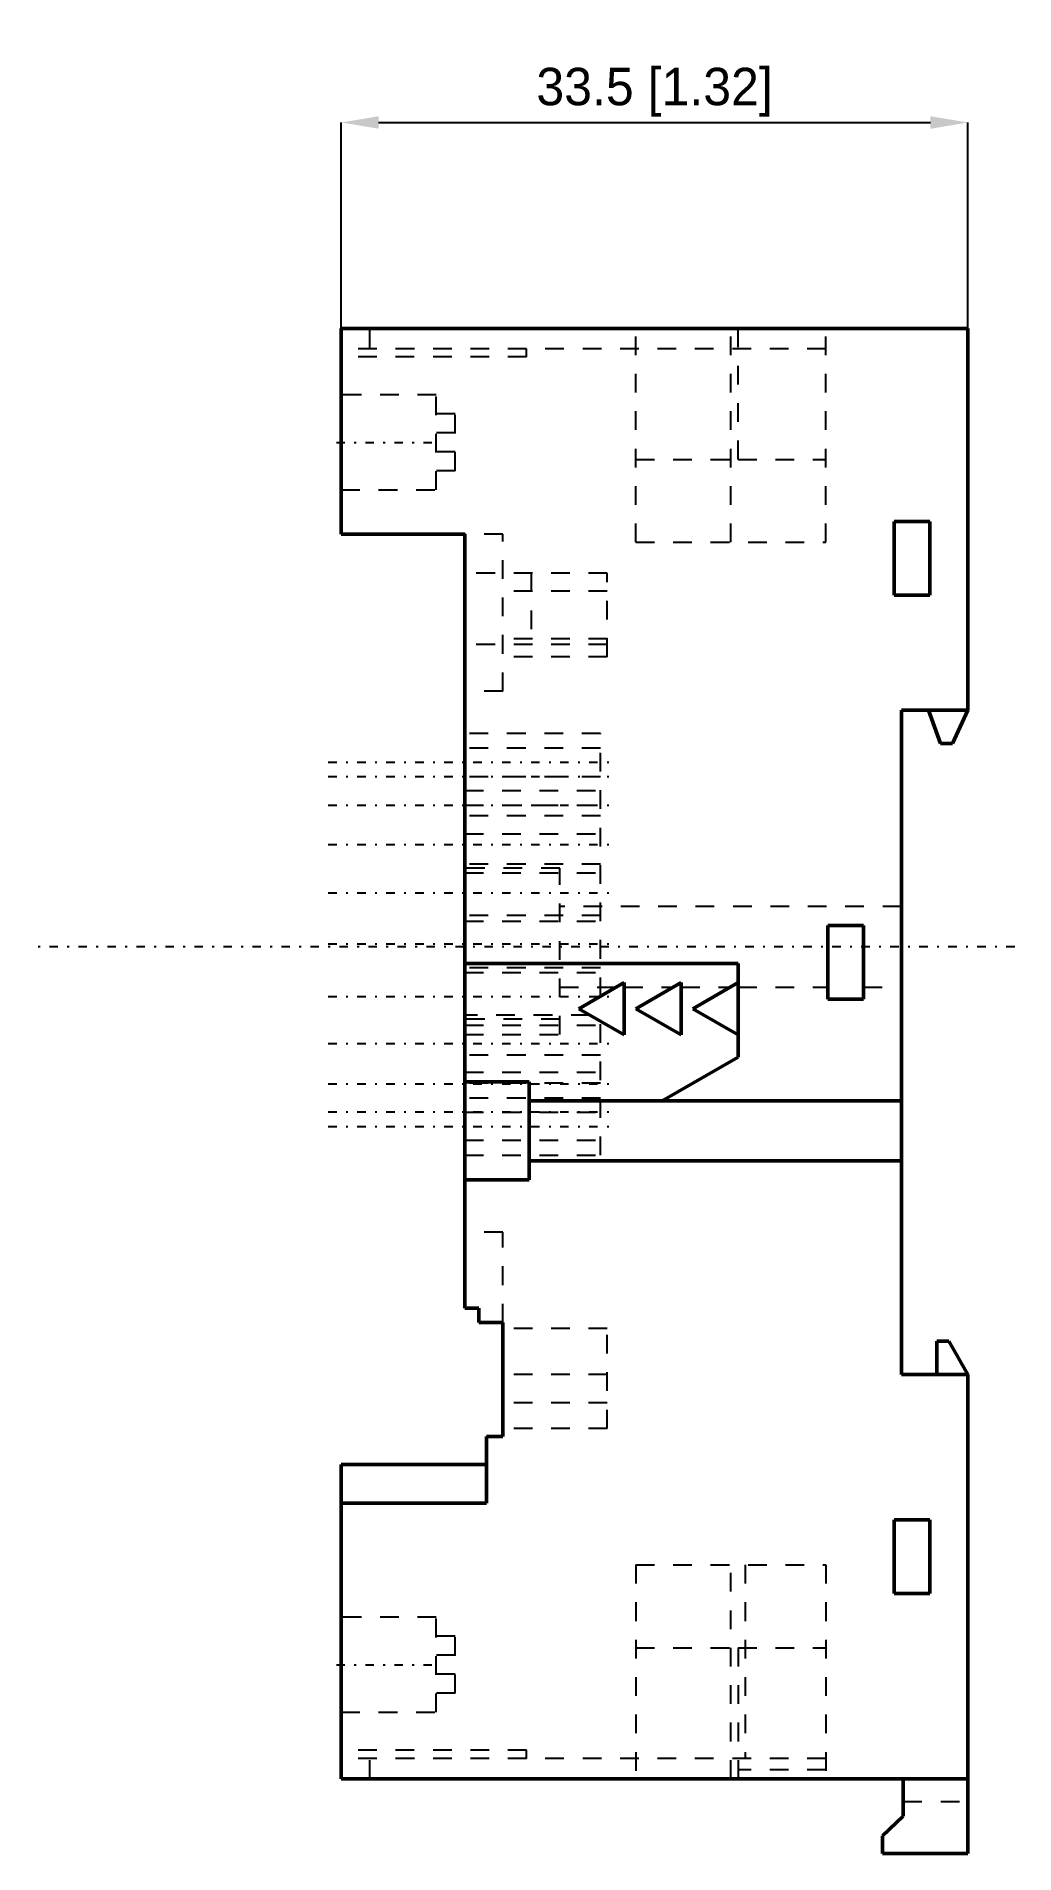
# Model space of a CAD drawing. Header units: millimetres. Extents: x -49.8 to 2.5, y -4 to 93.1.
import ezdxf

# ---------------------------------------------------------------- set-up
doc = ezdxf.new("R2010")
doc.units = ezdxf.units.MM
doc.linetypes.add('Center', pattern=[1.5, 0.45, -0.5, 0.05, -0.5])
doc.linetypes.add('Dashed', pattern=[2, 1, -1])
for name, color, linetype, lineweight in [('AM_0', 7, 'Continuous', 50), ('AM_5', 3, 'Continuous', 25), ('AM_7', 7, 'Center', 25), ('AM_9', 6, 'Dashed', 25)]:
    doc.layers.add(name, color=color, linetype=linetype, lineweight=lineweight)
doc.dimstyles.new('ISO-25', dxfattribs={"dimtxt": 2.5, "dimasz": 2.5, "dimexe": 1.25, "dimexo": 0.625, "dimtad": 1, "dimtxsty": 'Standard', "dimcen": 2.5, "dimadec": 0, "dimazin": 0, "dimtfac": 1, "dimtmove": 0, "dimatfit": 3, "dimfxl": 1, "dimarcsym": 0})

# ---------------------------------------------------------------- blocks, each defined once
blk = doc.blocks.new('*D1')
at = {"layer": 'AM_5', "color": 0, "lineweight": -2}
for p, q in [((-33.5, 77.5), (-33.5, 88.5)), ((-31.5, 88.5), (-2, 88.5)), ((0, 77.5), (0, 88.5))]:
    blk.add_line(p, q, dxfattribs=at)
at = {"layer": 'AM_5', "color": 0}
for points in [[(-31.5, 88.833), (-31.5, 88.167), (-33.5, 88.5)], [(-2, 88.167), (-2, 88.833), (0, 88.5)]]:
    blk.add_solid(points, dxfattribs=at)
at = {"layer": 'Defpoints', "color": 0}
for p in [(0, 88.5), (-33.5, 77.5), (0, 77.5)]:
    blk.add_point(p, dxfattribs=at)
at = {"layer": 'AM_5', "color": 0, "insert": (-16.75, 90.121), "char_height": 2, "attachment_point": 5}
blk.add_mtext('33.5 [1.32]', dxfattribs=at)

msp = doc.modelspace()

# ---------------------------------------------------------------- linework, layer by layer
at = {"layer": 'AM_0'}
for p, q in [((-33.5, 77.5), (0, 77.5)), ((-33.5, 66.5), (-33.5, 77.5)), ((0, 57.1), (0, 77.5)), ((-2.032, 67.183), (-3.937, 67.183)), ((-3.937, 67.183), (-3.937, 63.246)), ((-2.032, 63.246), (-2.032, 67.183)), ((-26.9, 66.5), (-33.5, 66.5)), ((-26.9, 25.146), (-26.9, 66.5)), ((-3.937, 63.246), (-2.032, 63.246)), ((-3.556, 57.1), (-3.556, 21.6)), ((0, 57.1), (-3.556, 57.1)), ((-2.111, 57.1), (-1.464, 55.322)), ((-0.829, 55.322), (0, 57.1)), ((-1.464, 55.322), (-0.829, 55.322)), ((-5.588, 45.593), (-7.493, 45.593)), ((-7.493, 45.593), (-7.493, 41.656)), ((-5.588, 41.656), (-5.588, 45.593)), ((-12.288, 43.561), (-26.9, 43.561)), ((-12.288, 38.566), (-12.288, 43.561)), ((-18.384, 42.545), (-20.804, 41.148)), ((-18.384, 39.751), (-18.384, 42.545)), ((-15.336, 42.545), (-17.756, 41.148)), ((-15.336, 39.751), (-15.336, 42.545)), ((-12.288, 42.545), (-14.708, 41.148)), ((-20.804, 41.148), (-18.384, 39.751)), ((-17.756, 41.148), (-15.336, 39.751)), ((-14.708, 41.148), (-12.288, 39.751)), ((-7.493, 41.656), (-5.588, 41.656)), ((-16.351, 36.22), (-12.288, 38.566)), ((-23.446, 37.236), (-26.9, 37.236)), ((-23.446, 32.004), (-23.446, 37.236)), ((-23.446, 36.22), (-3.556, 36.22)), ((-23.446, 33.02), (-3.556, 33.02)), ((-23.446, 32.004), (-26.9, 32.004)), ((-26.138, 25.146), (-26.9, 25.146)), ((-26.138, 24.384), (-26.138, 25.146)), ((-24.864, 24.384), (-26.138, 24.384)), ((-24.864, 18.288), (-24.864, 24.384)), ((-1.662, 23.378), (-1.662, 21.6)), ((-1.027, 23.378), (-1.662, 23.378)), ((0, 21.6), (-1.027, 23.378)), ((-3.556, 21.6), (0, 21.6)), ((0, -4), (0, 21.6)), ((-25.728, 18.288), (-24.864, 18.288)), ((-25.728, 14.732), (-25.728, 18.288)), ((-33.5, 16.8), (-33.5, 0)), ((-25.728, 16.8), (-33.5, 16.8)), ((-25.728, 14.732), (-33.5, 14.732)), ((-2.032, 13.843), (-3.937, 13.843)), ((-3.937, 13.843), (-3.937, 9.906)), ((-2.032, 9.906), (-2.032, 13.843)), ((-3.937, 9.906), (-2.032, 9.906)), ((-33.5, 0), (0, 0)), ((-3.454, -2), (-3.454, 0)), ((-4.572, -3.039), (-3.454, -2)), ((-4.572, -4), (-4.572, -3.039)), ((-4.572, -4), (0, -4))]:
    msp.add_line(p, q, dxfattribs=at)
at = {"layer": 'AM_7'}
for p, q in [((-33.754, 71.404), (-28.166, 71.404)), ((-34.193, 54.329), (-18.947, 54.329)), ((-34.193, 53.549), (-18.947, 53.549)), ((-34.193, 52.017), (-18.947, 52.017)), ((-34.193, 49.924), (-18.947, 49.924)), ((-34.193, 47.347), (-18.947, 47.347)), ((2.5, 44.45), (-49.8, 44.45)), ((-34.193, 44.606), (-18.947, 44.606)), ((-34.193, 41.802), (-18.947, 41.802)), ((-34.193, 39.283), (-18.947, 39.283)), ((-34.193, 37.142), (-18.947, 37.142)), ((-34.193, 35.645), (-18.947, 35.645)), ((-34.193, 34.846), (-18.947, 34.846)), ((-33.754, 6.096), (-28.166, 6.096))]:
    msp.add_line(p, q, dxfattribs=at)
at = {"layer": 'AM_9'}
for p, q in [((-12.672, 77.5), (-31.976, 77.5)), ((-31.976, 76.408), (-31.976, 77.5)), ((-17.752, 66.07), (-17.752, 77.5)), ((-12.672, 66.07), (-12.672, 77.5)), ((-12.288, 70.5), (-12.288, 77.5)), ((-7.592, 66.07), (-7.592, 77.5)), ((-7.592, 76.408), (-33.5, 76.408)), ((-23.594, 75.976), (-33.5, 75.976)), ((-23.594, 75.976), (-23.594, 76.408)), ((-28.42, 73.944), (-33.5, 73.944)), ((-28.42, 68.864), (-28.42, 73.944)), ((-27.404, 72.928), (-28.42, 72.928)), ((-27.404, 69.88), (-27.404, 72.928)), ((-27.404, 71.912), (-28.42, 71.912)), ((-27.404, 70.896), (-28.42, 70.896)), ((-17.752, 70.5), (-12.672, 70.5)), ((-12.288, 70.5), (-7.592, 70.5)), ((-27.404, 69.88), (-28.42, 69.88)), ((-33.5, 68.864), (-28.42, 68.864)), ((-24.864, 66.5), (-26.9, 66.5)), ((-24.864, 58.118), (-24.864, 66.5)), ((-17.752, 66.07), (-7.592, 66.07)), ((-19.28, 64.419), (-26.9, 64.419)), ((-23.344, 64.419), (-23.344, 60.609)), ((-19.28, 59.947), (-19.28, 64.419)), ((-19.28, 63.453), (-24.864, 63.453)), ((-19.28, 60.609), (-26.9, 60.609)), ((-19.28, 60.913), (-24.864, 60.913)), ((-19.28, 59.947), (-24.864, 59.947)), ((-24.864, 58.118), (-26.9, 58.118)), ((-19.64, 55.854), (-26.9, 55.854)), ((-19.64, 41.82), (-19.64, 55.854)), ((-19.64, 55.074), (-26.9, 55.074)), ((-19.64, 53.542), (-26.9, 53.542)), ((-26.9, 52.804), (-19.64, 52.804)), ((-26.9, 52.024), (-19.64, 52.024)), ((-19.64, 51.449), (-26.9, 51.449)), ((-26.9, 50.492), (-19.64, 50.492)), ((-19.64, 48.872), (-26.9, 48.872)), ((-21.82, 48.654), (-26.9, 48.654)), ((-21.82, 39.764), (-21.82, 48.654)), ((-26.9, 48.399), (-19.64, 48.399)), ((-19.64, 46.131), (-26.9, 46.131)), ((-26.9, 45.822), (-19.64, 45.822)), ((-3.556, 46.609), (-21.82, 46.609)), ((-19.64, 43.327), (-26.9, 43.327)), ((-26.9, 43.081), (-19.64, 43.081)), ((-21.82, 42.291), (-18.824, 42.291)), ((-18.384, 42.291), (-15.776, 42.291)), ((-15.336, 42.291), (-12.728, 42.291)), ((-12.288, 42.291), (-7.493, 42.291)), ((-5.588, 42.291), (-3.556, 42.291)), ((-20.215, 40.808), (-26.9, 40.808)), ((-21.82, 40.597), (-26.9, 40.597)), ((-26.9, 40.277), (-19.64, 40.277)), ((-19.64, 33.321), (-19.64, 40.476)), ((-26.9, 39.764), (-21.82, 39.764)), ((-19.64, 38.667), (-26.9, 38.667)), ((-26.9, 37.758), (-19.64, 37.758)), ((-19.64, 37.17), (-26.9, 37.17)), ((-19.64, 36.371), (-26.9, 36.371)), ((-26.9, 35.617), (-19.64, 35.617)), ((-26.9, 34.12), (-19.64, 34.12)), ((-26.9, 33.321), (-19.64, 33.321)), ((-24.864, 29.21), (-26.9, 29.21)), ((-24.864, 24.384), (-24.864, 29.21)), ((-19.28, 24.055), (-24.864, 24.055)), ((-19.28, 18.721), (-19.28, 24.055)), ((-19.28, 21.611), (-24.864, 21.611)), ((-19.28, 20.087), (-24.864, 20.087)), ((-19.28, 18.721), (-24.864, 18.721)), ((-17.752, 11.43), (-17.752, 0)), ((-17.752, 11.43), (-7.592, 11.43)), ((-12.672, 0), (-12.672, 11.43)), ((-11.91, 11.43), (-11.91, 1.092)), ((-7.592, 11.43), (-7.592, 0)), ((-28.42, 8.636), (-33.5, 8.636)), ((-28.42, 3.556), (-28.42, 8.636)), ((-27.404, 7.62), (-28.42, 7.62)), ((-27.404, 4.572), (-27.404, 7.62)), ((-17.752, 7), (-12.672, 7)), ((-12.29, 7), (-12.29, 0)), ((-12.29, 7), (-7.592, 7)), ((-27.404, 6.604), (-28.42, 6.604)), ((-27.404, 5.588), (-28.42, 5.588)), ((-27.404, 4.572), (-28.42, 4.572)), ((-33.5, 3.556), (-28.42, 3.556)), ((-23.594, 1.524), (-33.5, 1.524)), ((-7.592, 1.092), (-33.5, 1.092)), ((-31.976, 0), (-31.976, 1.092)), ((-23.594, 1.092), (-23.594, 1.524)), ((-7.592, 0.482), (-12.29, 0.482)), ((-3.454, -1.219), (0, -1.219))]:
    msp.add_line(p, q, dxfattribs=at)

# ---------------------------------------------------------------- dimensions: what is measured, and where the dimension line sits
at = {"layer": 'AM_5'}
dim = msp.add_linear_dim(base=(0, 88.5), p1=(-33.5, 77.5), p2=(0, 77.5), text='33.5 [1.32]', dimstyle='ISO-25', override={"dimtxt": 2, "dimasz": 2, "dimexe": 0, "dimexo": 0, "dimgap": 0.6}, dxfattribs=at)
dim.commit()
dim.dimension.update_dxf_attribs({"geometry": '*D1', "text_midpoint": (-16.75, 88.5), "dimtype": 160})

doc.saveas('drawing.dxf')
